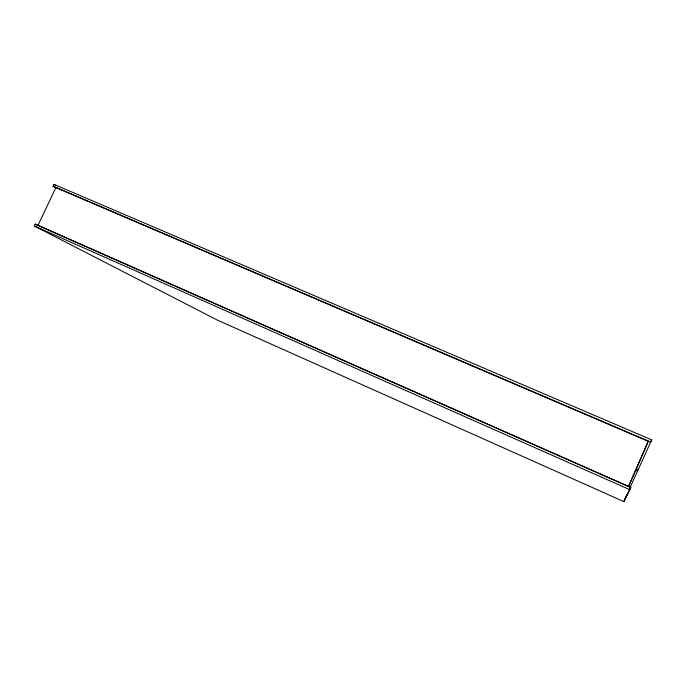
<?xml version="1.0" encoding="UTF-8"?>
<svg xmlns="http://www.w3.org/2000/svg" width="686" height="686" viewBox="0 0 686 686"><rect width="100%" height="100%" fill="white"/><g stroke="black" fill="none" stroke-linecap="round" stroke-linejoin="round"><path stroke-width="1.03" d="M628.548 486.76L648.356 441.107M623.84 501.612L630.82 487.42L35.192 224.09L34.3 225.986L216.999 319.908L623.84 501.612L627.064 494.272M629.208 489.384L651.7 439.855L53.98 184.388L53.079 186.275L55.823 187.93M651.7 439.855L650.705 442.11L53.079 186.275M637.328 470.879L638.006 469.335M55.84 187.647L37.987 225.402L628.436 486.468L648.27 441.295L54.769 186.995M624.483 500.145L630.82 487.42M635.845 470.133L637.363 470.802M34.3 225.986L629.825 489.693M35.192 224.09L38.047 225.565M53.98 184.388L55.806 185.494"/></g></svg>
